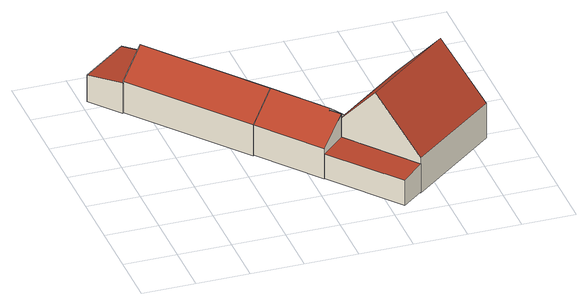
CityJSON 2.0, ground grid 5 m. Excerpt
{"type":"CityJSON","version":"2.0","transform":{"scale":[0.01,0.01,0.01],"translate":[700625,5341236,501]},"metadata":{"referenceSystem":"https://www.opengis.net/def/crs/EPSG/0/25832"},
"CityObjects":{
"building1":{"type":"Building","attributes":{"Gemeindeschluessel":"09184112","HoeheDach":"504.234","HoeheGrund":"501.070","Methode":"2000","NiedrigsteTraufeDesGebaeudes":"503.794","Geometrietyp2DReferenz":"3000","function":"31001_2000","roofType":"1000","measuredHeight":3.16},"geometry":[{"type":"Solid","lod":"2","boundaries":[[[[0,1,2,3]],[[4,5,1,0]],[[6,4,0,3]],[[5,7,2,1]],[[5,4,6,7]],[[7,6,3,2]]]],"semantics":{"surfaces":[{"type":"GroundSurface"},{"type":"WallSurface"},{"type":"RoofSurface","Dachneigung":"83.237","Dachorientierung":"320.763","Flaeche":"20.787","Z_MAX":"3.164","Z_MAX_ASL":"504.234","Z_MIN":"2.724","Z_MIN_ASL":"503.794"}],"values":[[0,1,1,1,2,1]]}}]},
"building2":{"type":"Building","attributes":{"Gemeindeschluessel":"09184112","HoeheDach":"506.700","HoeheGrund":"501.190","Methode":"2000","NiedrigsteTraufeDesGebaeudes":"504.390","Geometrietyp2DReferenz":"3000","function":"31001_2000","roofType":"3100","measuredHeight":5.51},"geometry":[{"type":"Solid","lod":"2","boundaries":[[[[8,9,10,11]],[[12,13,8,11,14,15]],[[10,9,16,17,18,19]],[[14,19,18,15]],[[9,8,13,16]],[[15,18,17,16,13,12]],[[11,10,19,14]]]],"semantics":{"surfaces":[{"type":"RoofSurface","Dachneigung":"50.412","Dachorientierung":"50.988","Flaeche":"48.546","Z_MAX":"5.510","Z_MAX_ASL":"506.700","Z_MIN":"3.201","Z_MIN_ASL":"504.391"},{"type":"WallSurface"},{"type":"GroundSurface"},{"type":"RoofSurface","Dachneigung":"50.418","Dachorientierung":"230.987","Flaeche":"48.525","Z_MAX":"5.510","Z_MAX_ASL":"506.700","Z_MIN":"3.200","Z_MIN_ASL":"504.390"}],"values":[[0,1,1,1,1,2,3]]}}]},
"building3":{"type":"Building","attributes":{"Gemeindeschluessel":"09184112","HoeheDach":"506.704","HoeheGrund":"501.330","Methode":"1000","NiedrigsteTraufeDesGebaeudes":"504.382","Geometrietyp2DReferenz":"3000","function":"31001_1000","roofType":"3100","measuredHeight":5.37},"geometry":[{"type":"Solid","lod":"2","boundaries":[[[[20,14,21,22]],[[23,24,25,26]],[[27,28,29,30,23,26]],[[31,32,33,34,21,14]],[[29,32,31,30]],[[32,29,28,33]],[[26,25,22,21,34,33,28,27]],[[24,23,30,31,14,20]],[[24,20,22,25]]]],"semantics":{"surfaces":[{"type":"WallSurface"},{"type":"RoofSurface","Dachneigung":"50.462","Dachorientierung":"51.229","Flaeche":"22.492","Z_MAX":"5.374","Z_MAX_ASL":"506.704","Z_MIN":"3.052","Z_MIN_ASL":"504.382"},{"type":"GroundSurface"},{"type":"RoofSurface","Dachneigung":"50.459","Dachorientierung":"231.220","Flaeche":"26.606","Z_MAX":"5.374","Z_MAX_ASL":"506.704","Z_MIN":"3.060","Z_MIN_ASL":"504.390"}],"values":[[0,0,0,0,1,0,2,3,0]]}}]},
"building4":{"type":"Building","attributes":{"Gemeindeschluessel":"09184112","HoeheDach":"504.236","HoeheGrund":"501.360","Methode":"1000","NiedrigsteTraufeDesGebaeudes":"503.918","Geometrietyp2DReferenz":"3000","function":"31001_2000","roofType":"1000","measuredHeight":2.88},"geometry":[{"type":"Solid","lod":"2","boundaries":[[[[35,36,37,38]],[[36,39,40,37]],[[41,39,36,35]],[[41,35,38,42]],[[38,37,40,42]],[[40,39,41,42]]]],"semantics":{"surfaces":[{"type":"RoofSurface","Dachneigung":"83.234","Dachorientierung":"230.736","Flaeche":"21.900","Z_MAX":"2.876","Z_MAX_ASL":"504.236","Z_MIN":"2.558","Z_MIN_ASL":"503.918"},{"type":"WallSurface"},{"type":"GroundSurface"}],"values":[[0,1,1,1,1,2]]}}]},
"building5":{"type":"Building","attributes":{"Gemeindeschluessel":"09184112","HoeheDach":"509.940","HoeheGrund":"501.250","Methode":"2000","NiedrigsteTraufeDesGebaeudes":"504.844","Geometrietyp2DReferenz":"3000","function":"31001_1000","roofType":"3100","measuredHeight":8.69},"address":[{"country":"Germany","locality":"Aschheim","thoroughfareName":"Mühlenstraße 15"}],"geometry":[{"type":"Solid","lod":"2","boundaries":[[[[43,44,45,46]],[[47,48,49,50]],[[46,51,52,53,54,43]],[[55,45,44,56,57,47,50,58]],[[43,54,56,44]],[[56,54,53,48,47,57]],[[55,58,50,49,52,51,46,45]],[[48,53,52,49]]]],"semantics":{"surfaces":[{"type":"WallSurface"},{"type":"RoofSurface","Dachneigung":"42.735","Dachorientierung":"143.520","Flaeche":"73.516","Z_MAX":"8.690","Z_MAX_ASL":"509.940","Z_MIN":"3.594","Z_MIN_ASL":"504.844"},{"type":"RoofSurface","Dachneigung":"42.735","Dachorientierung":"323.520","Flaeche":"73.484","Z_MAX":"8.690","Z_MAX_ASL":"509.940","Z_MIN":"3.594","Z_MIN_ASL":"504.844"},{"type":"GroundSurface"}],"values":[[0,0,0,0,1,2,3,0]]}}]}
},
"vertices":[
[496,2973,7],[729,2687,7],[296,2334,7],[62,2622,7],[496,2973,280],[729,2687,323],[62,2622,279],[296,2334,323],
[1572,1645,339],[729,2687,339],[512,2510,570],[1356,1469,570],[1356,1469,19],[1572,1645,19],[1139,1293,339],[1139,1293,19],[729,2687,19],[512,2510,19],[296,2334,19],[296,2334,339],
[1599,720,339],[1139,1293,33],[1599,720,33],[1734,980,561],[1809,887,560],[1809,887,33],[1734,980,33],[1744,988,33],[1963,1163,33],[1963,1163,338],[1744,988,570],[1356,1470,570],[1572,1645,341],[1572,1645,33],[1356,1470,33],
[2324,245,323],[1809,887,324],[1599,720,292],[2121,82,292],[1809,887,36],[1599,720,36],[2324,245,36],[2121,82,36],
[3151,908,384],[2324,245,384],[2324,245,25],[3151,908,25],[1734,980,384],[1963,1163,385],[1963,1163,25],[1734,980,25],[2856,1276,25],[2561,1643,25],[2561,1643,384],[2856,1276,894],[2029,613,25],[2029,613,894],[1809,887,514],[1809,887,25]
]}
